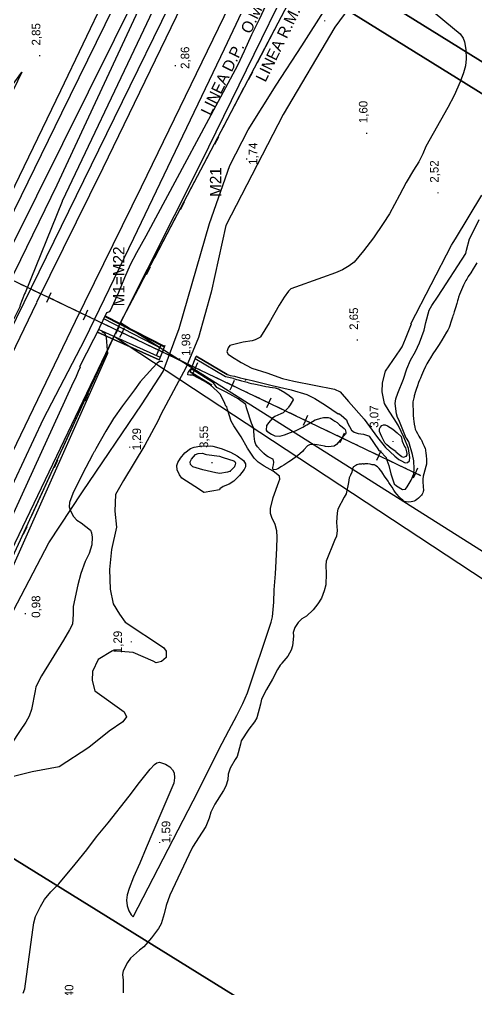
# Model space of a CAD drawing. Extents: x 730854 to 731444, y 4378581 to 4379608.
# Drawn here: x 731158.5 to 731238.6, y 4379206.4 to 4379376.2 of the extents above; entities that cross this region are included whole.
import ezdxf
from ezdxf.enums import TextEntityAlignment as Align

# ---------------------------------------------------------------- set-up
doc = ezdxf.new("R2010")
doc.units = 0
doc.linetypes.add('DASHED', pattern=[0])
doc.linetypes.add('HIDDEN', pattern=[0])
doc.layers.get('0').update_dxf_attribs({"linetype": 'CONTINUOUS'})
for name, color, linetype in [('1', 7, 'CONTINUOUS'), ('11', 7, 'CONTINUOUS'), ('14', 7, 'CONTINUOUS'), ('2', 7, 'CONTINUOUS'), ('22', 7, 'CONTINUOUS'), ('24', 7, 'CONTINUOUS'), ('25', 7, 'CONTINUOUS'), ('30', 7, 'CONTINUOUS'), ('39', 7, 'CONTINUOUS'), ('40', 7, 'CONTINUOUS'), ('44', 7, 'CONTINUOUS'), ('48', 7, 'CONTINUOUS'), ('56', 7, 'CONTINUOUS'), ('61', 7, 'CONTINUOUS'), ('8', 7, 'CONTINUOUS'), ('9', 7, 'CONTINUOUS'), ('PATTERN_CLASS', 7, 'CONTINUOUS')]:
    doc.layers.add(name, color=color, linetype=linetype)

msp = doc.modelspace()

# ---------------------------------------------------------------- linework, layer by layer
at = {"layer": '1', "color": 0, "linetype": 'CONTINUOUS'}
for p, q in [((731183.86, 4379318.86), (731173.49, 4379324.21)), ((731172.19, 4379321.47), (731182.96, 4379316.64)), ((731194.86, 4379314.05), (731189.48, 4379317.23)), ((731192.22, 4379312.17), (731188.38, 4379314.54))]:
    msp.add_line(p, q, dxfattribs=at)
at = {"layer": '11', "color": 0, "linetype": 'CONTINUOUS'}
msp.add_lwpolyline([(731076.2, 4379205.96), (731077.3, 4379210.78), (731078.26, 4379215.23), (731079.14, 4379219.38), (731080.08, 4379223.48), (731081.5, 4379228.33), (731083.84, 4379234.83), (731087.48, 4379243.67), (731092.61, 4379255.17), (731098.67, 4379268.23), (731104.93, 4379281.42), (731110.72, 4379293.44), (731115.54, 4379303.31), (731119.66, 4379311.53), (731123.49, 4379318.85), (731127.39, 4379325.48), (731131.7, 4379331.67), (731136.75, 4379338.21), (731142.64, 4379345.67), (731148.56, 4379353.19), (731153.77, 4379359.96), (731158.93, 4379366.96)], dxfattribs=at)
at = {"layer": '14', "color": 0, "linetype": 'CONTINUOUS'}
msp.add_line((731183.12, 4379400), (731165.68, 4379363.71), dxfattribs=at)
for points in [[(731197.22, 4379400), (731193.32, 4379391.86), (731173.1, 4379350.14), (731161.52, 4379326.63)], [(731205.53, 4379400), (731200.08, 4379388.61), (731179.84, 4379346.85), (731168.25, 4379323.32)], [(731158.93, 4379366.96), (731117.23, 4379280.61), (731085.81, 4379215.52), (731071.66, 4379185.94)], [(731165.68, 4379363.71), (731123.98, 4379277.35), (731092.5, 4379212.29), (731060.73, 4379146.06), (731028.61, 4379079.71), (731004.18, 4379029.44), (730980.14, 4378980.16), (730956.62, 4378931.48), (730940.35, 4378897.28)], [(731161.49, 4379326.58), (731130.56, 4379262.41), (731106.65, 4379212.84), (731085.35, 4379169.19), (731057.22, 4379110.87), (731022.79, 4379039.71), (730991.97, 4378976.23), (730961.91, 4378912.55)], [(731168.25, 4379323.32), (731137.32, 4379259.15), (731113.4, 4379209.57), (731092.1, 4379165.92), (731063.97, 4379107.61), (731029.54, 4379036.44), (730998.73, 4378973), (730968.69, 4378909.35)]]:
    msp.add_lwpolyline(points, dxfattribs=at)
at = {"layer": '2', "color": 0, "linetype": 'CONTINUOUS'}
for p, q in [((731171.95, 4379320.96), (731173.82, 4379324.9)), ((731183.98, 4379319.15), (731182.96, 4379316.64)), ((731188.38, 4379314.54), (731189.48, 4379317.23))]:
    msp.add_line(p, q, dxfattribs=at)
at = {"layer": '22', "color": 0, "linetype": 'CONTINUOUS'}
for points in [[(731196.01, 4379313.36), (731196.51, 4379313.19), (731196.8, 4379313.09), (731197.39, 4379312.93), (731197.91, 4379312.81), (731198.38, 4379312.69), (731198.71, 4379312.6), (731199.16, 4379312.48), (731199.58, 4379312.4), (731200.14, 4379312.28), (731201.63, 4379311.94), (731202.13, 4379311.86), (731202.33, 4379311.84), (731203.31, 4379311.69), (731203.8, 4379311.54), (731203.88, 4379311.51), (731205, 4379310.87), (731205.42, 4379310.59), (731205.51, 4379310.52), (731206.3, 4379309.88), (731206.46, 4379309.59), (731205.93, 4379308.71), (731205.63, 4379308.31), (731205.55, 4379308.23), (731204.7, 4379307.36), (731204.27, 4379307.14), (731203.26, 4379306.69), (731202.83, 4379306.42), (731202.81, 4379306.4), (731202.11, 4379305.59), (731201.82, 4379305.16), (731201.78, 4379305.1), (731201.69, 4379304.31), (731201.82, 4379304.13), (731202.65, 4379303.6), (731203.11, 4379303.38), (731203.24, 4379303.33), (731204.03, 4379303.23), (731204.52, 4379303.37), (731204.9, 4379303.51), (731205.97, 4379303.92), (731206.45, 4379304.07), (731206.85, 4379304.21), (731208.13, 4379304.85), (731208.58, 4379305.11), (731208.82, 4379305.26), (731209.83, 4379305.84), (731210.27, 4379306.09), (731210.35, 4379306.13), (731211.27, 4379306.42), (731211.77, 4379306.51), (731211.99, 4379306.54), (731212.55, 4379306.54), (731212.96, 4379306.39), (731213.41, 4379306.13), (731213.77, 4379305.89), (731214.14, 4379305.62), (731214.52, 4379305.28), (731214.55, 4379305.25), (731215, 4379304.91), (731215.39, 4379304.59), (731215.44, 4379304.54), (731215.53, 4379304.4), (731215.66, 4379303.94), (731215.65, 4379303.78), (731215.62, 4379303.6), (731215.17, 4379303.12), (731214.84, 4379302.73), (731214.74, 4379302.61), (731214.04, 4379301.8), (731213.63, 4379301.51), (731213.62, 4379301.51), (731212.59, 4379301.39), (731212.09, 4379301.46), (731211.93, 4379301.51), (731210.67, 4379301.73), (731210.17, 4379301.8), (731210.12, 4379301.8), (731209.3, 4379301.76), (731208.98, 4379301.59), (731208.33, 4379300.89), (731208.06, 4379300.55), (731207.21, 4379299.83), (731206.81, 4379299.52), (731205.98, 4379298.92), (731205.69, 4379298.78), (731204.79, 4379298.17), (731204.42, 4379297.92), (731203.77, 4379297.54), (731203.46, 4379297.42), (731203.01, 4379297.38), (731202.88, 4379297.46), (731202.89, 4379297.78), (731202.98, 4379298.23), (731203.07, 4379298.73), (731202.92, 4379299.21), (731202.91, 4379299.21), (731202.07, 4379299.65), (731201.75, 4379299.83)], [(731201.75, 4379299.83), (731201.28, 4379300.23), (731200.93, 4379300.6), (731200.7, 4379300.82), (731200.19, 4379301.39), (731199.91, 4379301.81), (731199.72, 4379302.33), (731199.61, 4379303.27), (731199.57, 4379304.26), (731199.5, 4379304.79), (731199.34, 4379305.15), (731199.35, 4379305.19), (731199.21, 4379305.38), (731198.28, 4379308.21), (731198.18, 4379308.77), (731196.79, 4379309.81), (731196.39, 4379310.02), (731195.34, 4379310.61), (731194.59, 4379311), (731193.06, 4379311.76)]]:
    msp.add_lwpolyline(points, dxfattribs=at)
at = {"layer": '24', "color": 0, "linetype": 'CONTINUOUS'}
for points in [[(731238.6, 4379333.57), (731238.44, 4379333.31), (731238.26, 4379333.01), (731237.97, 4379332.55), (731237.53, 4379331.85), (731237.1, 4379331.17), (731236.84, 4379330.75), (731236.67, 4379330.48), (731236.5, 4379330.17), (731236.26, 4379329.67), (731235.91, 4379328.87), (731235.6, 4379328.07), (731235.42, 4379327.57), (731235.34, 4379327.27), (731235.25, 4379326.94), (731235.11, 4379326.46), (731234.88, 4379325.73), (731234.65, 4379325.01), (731234.5, 4379324.57), (731234.42, 4379324.31), (731234.35, 4379324.09), (731234.24, 4379323.73)], [(731234.24, 4379323.73), (731234.07, 4379323.19), (731233.89, 4379322.64), (731233.75, 4379322.27), (731233.65, 4379322.05), (731233.54, 4379321.83), (731233.32, 4379321.44), (731232.9, 4379320.73), (731232.47, 4379320.03), (731232.2, 4379319.59), (731232.01, 4379319.3), (731231.78, 4379318.94), (731231.42, 4379318.42), (731230.93, 4379317.67), (731230.47, 4379316.94), (731230.19, 4379316.51), (731230.04, 4379316.23), (731229.88, 4379315.92), (731229.63, 4379315.42), (731229.27, 4379314.66), (731228.92, 4379313.9), (731228.72, 4379313.42), (731228.58, 4379313.08), (731228.41, 4379312.64), (731228.2, 4379312.08), (731227.98, 4379311.44), (731227.8, 4379310.88), (731227.7, 4379310.51), (731227.65, 4379310.3), (731227.63, 4379310.19), (731227.61, 4379310.09), (731227.55, 4379309.94), (731227.49, 4379309.73), (731227.45, 4379309.5), (731227.43, 4379309.25), (731227.42, 4379308.98), (731227.43, 4379308.54), (731227.44, 4379307.86), (731227.46, 4379307.17), (731227.48, 4379306.73), (731227.5, 4379306.46), (731227.53, 4379306.21), (731227.58, 4379305.87), (731227.65, 4379305.35), (731227.74, 4379304.84), (731227.83, 4379304.48), (731227.98, 4379304.14), (731228.21, 4379303.71), (731228.46, 4379303.28), (731228.64, 4379302.98), (731228.76, 4379302.8), (731228.84, 4379302.67), (731228.96, 4379302.44), (731229.18, 4379301.98), (731229.41, 4379301.48), (731229.54, 4379301.11), (731229.6, 4379300.87), (731229.64, 4379300.67), (731229.69, 4379300.34), (731229.75, 4379299.8), (731229.8, 4379299.23), (731229.82, 4379298.85), (731229.8, 4379298.59), (731229.77, 4379298.33), (731229.68, 4379297.92), (731229.51, 4379297.28), (731229.34, 4379296.65), (731229.24, 4379296.23), (731229.2, 4379296.02), (731229.18, 4379295.89), (731229.18, 4379295.63), (731229.18, 4379295.12), (731229.2, 4379294.57), (731229.23, 4379294.19), (731229.26, 4379293.98), (731229.27, 4379293.87), (731229.26, 4379293.75), (731229.22, 4379293.55), (731229.14, 4379293.31), (731229.02, 4379293.09), (731228.9, 4379292.92), (731228.79, 4379292.79), (731228.64, 4379292.65), (731228.39, 4379292.42), (731228.11, 4379292.19), (731227.86, 4379292.01), (731227.64, 4379291.9), (731227.43, 4379291.81), (731227.13, 4379291.76), (731226.67, 4379291.73), (731226.22, 4379291.75), (731225.9, 4379291.84), (731225.73, 4379291.94), (731225.63, 4379292.03), (731225.43, 4379292.23), (731225.03, 4379292.66), (731224.6, 4379293.12), (731224.33, 4379293.44), (731224.1, 4379293.8), (731223.77, 4379294.31), (731223.43, 4379294.82)], [(731223.43, 4379294.82), (731223.21, 4379295.16), (731223.07, 4379295.38), (731222.94, 4379295.57), (731222.75, 4379295.85), (731222.46, 4379296.28), (731222.17, 4379296.71), (731221.96, 4379297.04), (731221.76, 4379297.3), (731221.5, 4379297.59), (731221.2, 4379297.88), (731220.94, 4379298.08), (731220.76, 4379298.19), (731220.67, 4379298.23), (731220.61, 4379298.21), (731220.5, 4379298.23), (731220.28, 4379298.26), (731219.92, 4379298.34), (731219.53, 4379298.4), (731219.22, 4379298.42), (731219.01, 4379298.4), (731218.86, 4379298.38), (731218.77, 4379298.38), (731218.71, 4379298.39), (731218.67, 4379298.39), (731218.64, 4379298.39), (731218.56, 4379298.39), (731218.4, 4379298.37), (731218.2, 4379298.36), (731217.99, 4379298.35), (731217.78, 4379298.31), (731217.58, 4379298.23), (731217.4, 4379298.15), (731217.28, 4379298.08), (731217.19, 4379298.01), (731217.1, 4379297.94), (731217.03, 4379297.88), (731216.98, 4379297.83), (731216.95, 4379297.79), (731216.92, 4379297.73), (731216.89, 4379297.67), (731216.84, 4379297.59), (731216.8, 4379297.48), (731216.78, 4379297.38), (731216.77, 4379297.23), (731216.72, 4379296.96), (731216.46, 4379296.42)], [(731216.46, 4379296.42), (731216.26, 4379295.94), (731216.16, 4379295.13), (731215.75, 4379293.16), (731215.4, 4379292.6), (731214.25, 4379290.5), (731214.14, 4379289.82), (731214.04, 4379288.12), (731214.15, 4379286.75), (731214.01, 4379285.76), (731213.68, 4379284.98), (731212.24, 4379281.39), (731212.16, 4379280.6), (731212.22, 4379279.21), (731212.15, 4379277.21), (731211.9, 4379276.17), (731211.4, 4379274.91), (731210.78, 4379273.89), (731209.93, 4379272.86), (731208.79, 4379271.77), (731207.96, 4379271.27), (731207.32, 4379270.63), (731206.76, 4379269.77), (731206.46, 4379268.91), (731206.48, 4379268.28), (731206.35, 4379266.58), (731206.07, 4379265.78), (731205.49, 4379264.73), (731204.82, 4379263.96), (731204.47, 4379263.51), (731204.5, 4379263.54), (731204.14, 4379263.19), (731203.68, 4379262.44), (731202.81, 4379260.71), (731201.75, 4379258.94), (731200.91, 4379257.23), (731200.73, 4379256.38), (731200.09, 4379253.96), (731199.68, 4379253.28), (731198.69, 4379251.96), (731197.34, 4379249.92), (731197.22, 4379249.33), (731196.64, 4379247.19), (731196.26, 4379246.66), (731195.42, 4379245.16), (731195.09, 4379244.13), (731194.99, 4379243.11), (731194.67, 4379241.98), (731194.23, 4379241.23), (731192.71, 4379238.87), (731192.03, 4379237.48), (731191.74, 4379236.42), (731191.15, 4379234.94), (731190.53, 4379233.94), (731188.8, 4379231.31), (731188.16, 4379230), (731184.85, 4379222.91), (731184.2, 4379221.11), (731183.88, 4379219.67), (731183.31, 4379217.89), (731182.84, 4379217.12), (731181.65, 4379215.48), (731180.31, 4379213.91), (731179.51, 4379213.3), (731177.93, 4379211.9), (731177.43, 4379211.16), (731176.66, 4379209.69), (731176.58, 4379209.06), (731176.66, 4379208.03), (731176.68, 4379205.82)]]:
    msp.add_lwpolyline(points, dxfattribs=at)
at = {"layer": '25', "color": 0, "linetype": 'HIDDEN'}
msp.add_lwpolyline([(731156.14, 4379329.29), (731157.7, 4379332.01), (731165.12, 4379347.26), (731178.96, 4379376.96), (731190.07, 4379400)], dxfattribs=at)
at = {"layer": '30', "color": 0, "linetype": 'CONTINUOUS'}
for p, q in [((731183.67, 4379318.4), (731173.26, 4379323.77)), ((731172.41, 4379321.92), (731183.15, 4379317.1))]:
    msp.add_line(p, q, dxfattribs=at)
for points in [[(731196.01, 4379313.36), (731194.61, 4379313.62), (731189.29, 4379316.76)], [(731193.06, 4379311.76), (731192.48, 4379312.6), (731188.57, 4379315.01)]]:
    msp.add_lwpolyline(points, dxfattribs=at)
at = {"layer": '39', "color": 0, "linetype": 'CONTINUOUS'}
for points in [[(731214.13, 4379399.91), (731190.27, 4379351.07), (731176.22, 4379323.14)], [(731176.22, 4379323.14), (731131.9, 4379230.79), (731088.21, 4379141.12), (731045.48, 4379050.86), (731035.92, 4379031.93)]]:
    msp.add_lwpolyline(points, dxfattribs=at)
at = {"layer": '40', "color": 0, "linetype": 'CONTINUOUS'}
for p, q in [((731200.18, 4379368.66), (731203.82, 4379375.59)), ((731198.71, 4379365.71), (731199.41, 4379367.04)), ((731194.19, 4379357.28), (731197.83, 4379364.21)), ((731192.73, 4379354.33), (731193.42, 4379355.66)), ((731188.2, 4379345.9), (731191.84, 4379352.83)), ((731186.74, 4379342.95), (731187.43, 4379344.28)), ((731182.21, 4379334.52), (731185.86, 4379341.45)), ((731180.75, 4379331.57), (731181.45, 4379332.9)), ((731176.22, 4379323.14), (731179.87, 4379330.07)), ((731175.38, 4379321.14), (731176.01, 4379322.5)), ((731171.31, 4379312.48), (731174.58, 4379319.59)), ((731170, 4379309.46), (731170.63, 4379310.82)), ((731165.93, 4379300.8), (731169.2, 4379307.91)), ((731164.62, 4379297.78), (731165.25, 4379299.14)), ((731160.55, 4379289.12), (731163.82, 4379296.23)), ((731159.24, 4379286.1), (731159.87, 4379287.46))]:
    msp.add_line(p, q, dxfattribs=at)
at = {"layer": '44', "color": 0, "linetype": 'CONTINUOUS'}
msp.add_line((731173.55, 4379324.34), (731183.92, 4379319.01), dxfattribs=at)
for points in [[(731154.13, 4379330.12), (731154.05, 4379330.25), (731154.05, 4379330.25), (731154.08, 4379330.23), (731154.43, 4379330.98), (731155.71, 4379333.44), (731157.07, 4379336.27), (731188.71, 4379400)], [(731192.36, 4379400), (731179.73, 4379373.21), (731166.02, 4379344.37), (731166.01, 4379344.35), (731159.49, 4379328.32), (731159.42, 4379328.19), (731158.56, 4379326.09)], [(731173.82, 4379324.9), (731174.34, 4379325.09), (731174.47, 4379325.22), (731175.94, 4379328.46), (731176.95, 4379331.05), (731177.97, 4379333.3), (731179.08, 4379335.41), (731180.72, 4379338.34), (731196.76, 4379368.21), (731197.95, 4379370.67), (731199.23, 4379373.56), (731200.59, 4379376.37), (731204.53, 4379384.89), (731205.17, 4379386.67), (731206.14, 4379388.96), (731207.58, 4379391.88), (731211.65, 4379400)], [(731230.96, 4379377.56), (731233.03, 4379375.9), (731235.68, 4379373.67), (731236.23, 4379372.92), (731236.45, 4379372.25), (731236.67, 4379370.92), (731236.76, 4379369.29), (731236.63, 4379368.06), (731236.3, 4379366.83), (731235.7, 4379365.28), (731234.64, 4379362.9), (731233.53, 4379360.76), (731232.22, 4379358.51), (731229.66, 4379353.92)], [(731229.66, 4379353.92), (731229.18, 4379352.67), (731228.45, 4379351.26), (731227.51, 4379349.83), (731226.21, 4379347.62), (731225.07, 4379345.41), (731223.32, 4379342.17), (731222.22, 4379340.46), (731220.5, 4379337.98), (731218.78, 4379335.71), (731217.11, 4379333.73), (731216.26, 4379333.05), (731215.07, 4379332.34), (731213.83, 4379331.83), (731211.57, 4379331.05), (731206.03, 4379329.02), (731205.63, 4379328.63), (731204.84, 4379327.59), (731203.98, 4379326.16), (731202.24, 4379323.11), (731200.7, 4379320.64), (731200.61, 4379320.52), (731199.78, 4379320.11), (731199.29, 4379319.96), (731197.67, 4379319.69), (731195.34, 4379319.14), (731195.05, 4379318.73), (731194.81, 4379318.01), (731195.09, 4379317.59), (731195.62, 4379317.19), (731197.33, 4379316.14), (731199.22, 4379315.15), (731201.82, 4379314.33), (731204.58, 4379313.37), (731206.54, 4379312.89), (731213.71, 4379311.48), (731214.69, 4379310.99), (731216.16, 4379309.33), (731218.86, 4379306.21), (731221.19, 4379303.03), (731222.61, 4379301.25), (731223.46, 4379300.52), (731224.26, 4379299.78), (731224.94, 4379299.17), (731225.31, 4379298.99), (731226.04, 4379298.56), (731226.47, 4379298.62), (731226.84, 4379298.93), (731226.9, 4379299.54), (731226.66, 4379301.07), (731225.86, 4379302.97), (731224.81, 4379305.17), (731224.14, 4379306.27), (731223.28, 4379307.62), (731222.42, 4379308.97), (731222.05, 4379310.99), (731222.11, 4379312.58), (731222.62, 4379314.63)], [(731222.62, 4379314.63), (731225.2, 4379318.37), (731225.52, 4379318.9), (731226.12, 4379320.26), (731227.16, 4379322.9), (731227.08, 4379322.94), (731234.16, 4379336.67), (731234.47, 4379337.16), (731234.85, 4379337.81), (731239.5, 4379345.44)], [(731194.86, 4379314.05), (731195.13, 4379313.96), (731195.44, 4379313.87), (731196.16, 4379313.74), (731197.17, 4379313.48), (731199.25, 4379313.01), (731202.78, 4379312.12), (731206.07, 4379311.39), (731208.85, 4379310.55), (731210.22, 4379309.84), (731212.1, 4379308.67), (731214.31, 4379307.19), (731214.45, 4379307.23), (731214.87, 4379306.94), (731215.79, 4379306.1), (731215.98, 4379305.6), (731216.67, 4379304.31), (731217.1, 4379303.98), (731217.81, 4379303.73), (731218.76, 4379303.63), (731219.62, 4379303.31), (731219.73, 4379303.23), (731221.39, 4379300.89), (731221.73, 4379300.6), (731222.75, 4379299.53), (731222.83, 4379299.03), (731223.19, 4379298.1), (731223.54, 4379296.67), (731224.15, 4379294.9), (731224.54, 4379294.57), (731225.59, 4379293.94), (731226.09, 4379294), (731226.41, 4379294.39), (731227.1, 4379295.54), (731227.56, 4379296.69), (731227.64, 4379297.51), (731227.59, 4379298.94), (731227.35, 4379300.06), (731226.72, 4379302.26), (731226.31, 4379302.88), (731226.24, 4379302.92), (731224.97, 4379306.09), (731224.7, 4379306.52), (731224.55, 4379307.17), (731224.32, 4379308.96), (731224.44, 4379309.8), (731224.79, 4379310.78), (731225.79, 4379313.21), (731226.36, 4379315.04), (731227.02, 4379316.53), (731227.89, 4379318.06), (731228.55, 4379319.58), (731229.37, 4379321.82), (731229.66, 4379323.17), (731230.27, 4379325.31), (731230.73, 4379326.13), (731231.82, 4379327.73), (731236.69, 4379335.23), (731236.8, 4379335.83), (731237.33, 4379337.8), (731237.79, 4379338.66), (731238.99, 4379341.17)], [(731158.56, 4379326.09), (731158.64, 4379326), (731158.39, 4379325.56), (731157.21, 4379323.21), (731154.36, 4379317.31), (731005.65, 4379012.9), (731005.73, 4379012.82), (731005.7, 4379012.31), (731005.43, 4379011.62), (731004.48, 4379009.59), (730963.69, 4378925.61)], [(731156.9, 4379279.33), (731174.01, 4379317.8), (731173.94, 4379318.31), (731173.78, 4379320.54), (731173.51, 4379321.16), (731173.11, 4379321.46), (731172.96, 4379321.67)], [(731169.08, 4379315.42), (731171.56, 4379320.24), (731171.95, 4379320.96)], [(731189.58, 4379317.26), (731189.58, 4379317.26), (731189.58, 4379317.26)], [(731169.08, 4379315.42), (731169.15, 4379315.3), (731168.9, 4379314.86), (731168.47, 4379313.69), (731167.65, 4379311.98), (731155.6, 4379285.67), (731154.51, 4379283.03), (731152.79, 4379279.05), (731151.24, 4379275.28), (731148.13, 4379268.09), (731144.97, 4379261.13), (731143.54, 4379257.8), (731142.01, 4379254.42), (731140.77, 4379251.96), (731133.41, 4379238.04), (731127.31, 4379226.96), (731125.53, 4379223.91), (731115.6, 4379206.13)], [(731183.6, 4379316.25), (731183.51, 4379316.3), (731183.01, 4379316.33), (731182.6, 4379316.03), (731181.84, 4379315.21), (731179.67, 4379312.77), (731178.66, 4379311.37), (731176.53, 4379308.55), (731175.01, 4379306.33), (731173.65, 4379304.12), (731171.86, 4379301.06), (731171.64, 4379300.59), (731171.55, 4379300.44), (731171.31, 4379300), (731169.57, 4379296.67), (731167.86, 4379293.25), (731167.27, 4379291.67), (731167.2, 4379290.87), (731167.39, 4379290.33), (731168, 4379289.17), (731168.57, 4379288.57), (731169.34, 4379288.07), (731170.96, 4379286.83), (731171.15, 4379286.36), (731171.23, 4379285.57), (731171.17, 4379284.23), (731170.7, 4379282.73), (731170.01, 4379281.34), (731169.25, 4379279.21), (731168.72, 4379277.23), (731167.89, 4379273.44), (731167.93, 4379272.12), (731167.79, 4379270.37), (731167.3, 4379269.36), (731166.24, 4379267.55), (731162.38, 4379261.31), (731161.36, 4379259.38), (731161.25, 4379258.69), (731160.64, 4379255.42), (731160.22, 4379254.25), (731159.63, 4379253.19), (731158.62, 4379251.76), (731157.07, 4379249.35)], [(731188.02, 4379314), (731188.08, 4379314.43), (731188.12, 4379314.54), (731188.23, 4379314.73), (731188.59, 4379315.11), (731188.66, 4379315.21)], [(731163.98, 4379223.5), (731165.39, 4379224.92), (731168.28, 4379228.37), (731170.29, 4379230.85), (731172.02, 4379233.12), (731174.06, 4379235.57), (731177.73, 4379240.26), (731179.51, 4379242.62), (731181.42, 4379244.96), (731182.16, 4379245.8), (731182.56, 4379246.11), (731183.06, 4379246.19), (731184.07, 4379245.83), (731184.85, 4379245.36), (731185.34, 4379244.87), (731185.61, 4379244.32), (731185.68, 4379243.46), (731185.52, 4379242.53), (731181.89, 4379233.94), (731180.69, 4379231.23), (731179.61, 4379228.55), (731178.51, 4379226.1), (731177.71, 4379224.07), (731177.37, 4379223), (731177.25, 4379222.04), (731177.35, 4379221.05), (731177.64, 4379220.17), (731178.07, 4379219.5), (731178.45, 4379219.16), (731189.83, 4379241.13), (731193.44, 4379248.41), (731195.16, 4379251.73), (731196.6, 4379254.39), (731197.64, 4379256.48), (731198.43, 4379258.34), (731202.57, 4379270.71), (731202.85, 4379271.61), (731203.04, 4379274.19), (731203.09, 4379276.38), (731203.35, 4379279.19), (731203.57, 4379283.65), (731203.63, 4379285.59), (731203.57, 4379286.66), (731203.28, 4379287.78), (731202.71, 4379289.01), (731202.49, 4379289.73), (731202.49, 4379290.61), (731202.97, 4379292.5), (731203.92, 4379295.26), (731204.11, 4379295.75), (731204.06, 4379296.26), (731202.95, 4379297.11), (731201.39, 4379297.98), (731200.32, 4379298.73), (731199.6, 4379299.42), (731198.43, 4379301.17), (731197.32, 4379303.12), (731196.03, 4379305.08), (731195.56, 4379305.9), (731194.95, 4379307.91), (731194.84, 4379308.4), (731194.84, 4379308.4), (731194.67, 4379308.51), (731194.49, 4379308.98), (731193.7, 4379310.57), (731193.16, 4379311.15), (731191.92, 4379312.21), (731190.84, 4379312.89), (731188.87, 4379313.94), (731188.36, 4379313.94), (731188.02, 4379314)], [(731224.45, 4379300.48), (731224.46, 4379300.5), (731224.05, 4379300.8), (731223.62, 4379301.09), (731222.82, 4379301.73), (731222.51, 4379302.09), (731222.19, 4379302.66), (731221.99, 4379303.12), (731221.99, 4379303.13), (731221.72, 4379303.69), (731221.59, 4379304.06), (731221.56, 4379304.56), (731221.7, 4379304.78), (731221.98, 4379305.15), (731222.28, 4379305.25), (731222.58, 4379305.23), (731222.96, 4379305.06), (731223.44, 4379304.75), (731223.87, 4379304.48), (731224.67, 4379303.82), (731225.33, 4379303.17), (731225.47, 4379302.69), (731225.56, 4379302.4), (731225.97, 4379301.46), (731226.12, 4379301.19), (731226.3, 4379300.53), (731226.36, 4379300.25), (731226.34, 4379299.98), (731226.16, 4379299.71), (731225.91, 4379299.59), (731225.76, 4379299.55), (731225.48, 4379299.64), (731225.26, 4379299.79), (731224.45, 4379300.48)], [(731190.83, 4379293.38), (731190.82, 4379293.39), (731190.42, 4379293.71), (731189.23, 4379294.42), (731186.96, 4379295.92), (731186.56, 4379296.46), (731186.14, 4379297.38), (731186.05, 4379298.12), (731186.22, 4379298.64), (731186.7, 4379299.42), (731187.49, 4379300.32), (731188.44, 4379301.1), (731189.09, 4379301.34), (731190.08, 4379301.48), (731191.9, 4379301.56), (731192.4, 4379301.48), (731193.84, 4379301.1), (731195.46, 4379300.48), (731196.64, 4379299.82), (731197.75, 4379298.98), (731198.12, 4379298.42), (731198.1, 4379297.91), (731197.85, 4379297.44), (731197.04, 4379296.37), (731196.04, 4379295.36), (731195.25, 4379294.88), (731194.17, 4379294.46), (731193.63, 4379294.01), (731193.56, 4379293.89), (731190.83, 4379293.38)], [(731195.44, 4379297.12), (731195.45, 4379297.11), (731194.97, 4379296.96), (731193.6, 4379296.73), (731192.91, 4379296.84), (731190.63, 4379297.35), (731188.9, 4379297.91), (731188.47, 4379298.29), (731188.4, 4379298.79), (731188.64, 4379299.23), (731189.32, 4379300.07), (731189.8, 4379300.23), (731190.55, 4379300.26), (731191.03, 4379300.09), (731191.27, 4379300.02), (731193.57, 4379299.77), (731194.04, 4379299.58), (731194.17, 4379299.54), (731196.03, 4379298.92), (731196.23, 4379298.83), (731196.37, 4379298.54), (731196.22, 4379298.06), (731196.2, 4379298), (731196.2, 4379297.91), (731196.19, 4379297.87), (731195.44, 4379297.12)], [(731159.14, 4379205.75), (731159.47, 4379206.54), (731160.87, 4379216.84), (731161.02, 4379218.11), (731161.33, 4379219.21), (731162.19, 4379220.96), (731162.9, 4379222.16), (731163.98, 4379223.5)]]:
    msp.add_lwpolyline(points, dxfattribs=at)
msp.add_point((731198.1, 4379313.11), dxfattribs=at)
at = {"layer": '56', "color": 0, "linetype": 'CONTINUOUS'}
for p, q in [((731159.97, 4379329.26), (731158.78, 4379329.82)), ((731162.07, 4379328.25), (731160.88, 4379328.82)), ((731163.63, 4379327.51), (731164.06, 4379328.41)), ((731164.51, 4379327.09), (731162.75, 4379327.93)), ((731163.63, 4379327.51), (731163.22, 4379326.66)), ((731166.4, 4379326.18), (731165.21, 4379326.75)), ((731168.49, 4379325.18), (731167.3, 4379325.75)), ((731170.93, 4379324.01), (731169.17, 4379324.86)), ((731170.05, 4379324.43), (731170.48, 4379325.34)), ((731170.05, 4379324.43), (731169.64, 4379323.58)), ((731172.82, 4379323.11), (731171.63, 4379323.68)), ((731174.92, 4379322.11), (731173.73, 4379322.68)), ((731177.35, 4379320.94), (731175.59, 4379321.78)), ((731176.47, 4379321.36), (731176.91, 4379322.27)), ((731176.47, 4379321.36), (731176.06, 4379320.51)), ((731179.24, 4379320.04), (731178.05, 4379320.61)), ((731181.34, 4379319.03), (731180.15, 4379319.6)), ((731183.77, 4379317.87), (731182.01, 4379318.71)), ((731182.89, 4379318.29), (731182.49, 4379317.44)), ((731182.89, 4379318.29), (731183.33, 4379319.2)), ((731185.66, 4379316.97), (731184.47, 4379317.53)), ((731187.76, 4379315.96), (731186.57, 4379316.53)), ((731190.2, 4379314.8), (731188.44, 4379315.64)), ((731189.32, 4379315.22), (731188.91, 4379314.36)), ((731189.32, 4379315.22), (731189.75, 4379316.12)), ((731192.08, 4379313.89), (731190.9, 4379314.46)), ((731194.18, 4379312.89), (731192.99, 4379313.46)), ((731195.74, 4379312.14), (731196.17, 4379313.05)), ((731196.62, 4379311.72), (731194.86, 4379312.56)), ((731195.74, 4379312.14), (731195.33, 4379311.29)), ((731198.51, 4379310.82), (731197.32, 4379311.39)), ((731200.61, 4379309.82), (731199.42, 4379310.38)), ((731202.16, 4379309.07), (731202.6, 4379309.98)), ((731203.04, 4379308.65), (731201.28, 4379309.49)), ((731202.16, 4379309.07), (731201.75, 4379308.22)), ((731204.93, 4379307.75), (731203.74, 4379308.32)), ((731207.03, 4379306.74), (731205.84, 4379307.31)), ((731209.46, 4379305.58), (731207.7, 4379306.42)), ((731208.58, 4379306), (731209.02, 4379306.91)), ((731208.58, 4379306), (731208.18, 4379305.15)), ((731211.35, 4379304.67), (731210.16, 4379305.24)), ((731213.45, 4379303.67), (731212.26, 4379304.24)), ((731215.89, 4379302.51), (731214.13, 4379303.35)), ((731215.01, 4379302.93), (731214.6, 4379302.07)), ((731215.01, 4379302.93), (731215.44, 4379303.83)), ((731217.77, 4379301.6), (731216.58, 4379302.17)), ((731219.87, 4379300.6), (731218.68, 4379301.17)), ((731222.31, 4379299.43), (731220.55, 4379300.27)), ((731221.43, 4379299.85), (731221.02, 4379299)), ((731221.43, 4379299.85), (731221.86, 4379300.76)), ((731224.2, 4379298.53), (731223.01, 4379299.1)), ((731226.29, 4379297.53), (731225.11, 4379298.09)), ((731227.85, 4379296.78), (731228.28, 4379297.69)), ((731228.73, 4379296.36), (731226.97, 4379297.2)), ((731227.85, 4379296.78), (731227.44, 4379295.93))]:
    msp.add_line(p, q, dxfattribs=at)
at = {"layer": '61', "color": 0, "linetype": 'CONTINUOUS'}
for p, q in [((731176.22, 4379323.14), (731250.56, 4379276.16)), ((731174.97, 4379320.83), (731250.53, 4379271.06))]:
    msp.add_line(p, q, dxfattribs=at)
at = {"layer": '8', "color": 0, "linetype": 'CONTINUOUS'}
for points in [[(731230.05, 4379400), (731224.17, 4379389.08), (731213.77, 4379374.85), (731204.69, 4379359.53), (731194.63, 4379340.15), (731192.09, 4379328.44), (731189.84, 4379320.53), (731187.71, 4379315.34), (731183.28, 4379307.02)], [(731183.28, 4379307.02), (731182.79, 4379305.98), (731180.46, 4379301.69), (731176.74, 4379295.5), (731175.32, 4379293.06), (731175.19, 4379290.14), (731175.48, 4379287.34), (731174.65, 4379283.44), (731174.26, 4379279.92), (731174.41, 4379276.48), (731174.91, 4379273.92), (731176.02, 4379272.08), (731177.01, 4379270.71), (731183.71, 4379266.25), (731184.19, 4379265.62), (731184.19, 4379264.52), (731183.4, 4379263.81), (731182.47, 4379263.57)], [(731182.47, 4379263.57), (731181.93, 4379263.88), (731178.4, 4379265.41), (731174.82, 4379265.66), (731172.29, 4379264.15), (731171.31, 4379262.09), (731171.23, 4379260.52), (731171.72, 4379258.71), (731176.87, 4379255)], [(731176.87, 4379255), (731177.27, 4379254.11), (731176.64, 4379253.24), (731174.22, 4379251.64), (731170.65, 4379248.76), (731165.45, 4379245.39), (731160.76, 4379244.53), (731156.05, 4379243.33), (731153.07, 4379241.79), (731150.97, 4379240.41), (731148.63, 4379237.98), (731146.53, 4379235.17), (731139.5, 4379225.37), (731131.36, 4379212.03), (731125.83, 4379202.64)]]:
    msp.add_lwpolyline(points, dxfattribs=at)
at = {"layer": '8', "color": 0, "linetype": 'DASHED'}
for points in [[(731179.98, 4379308.94), (731183.69, 4379314.58), (731186.46, 4379322.09), (731191.77, 4379340.46), (731195.37, 4379350.6), (731198.57, 4379356.87), (731203.47, 4379364.71), (731207.94, 4379371.58), (731212.14, 4379378.14), (731216.16, 4379384.63), (731218.1, 4379387.85), (731221.35, 4379393.03), (731223.05, 4379396.88), (731223.17, 4379397.54)], [(731068.27, 4379091.98), (731071.52, 4379101.44), (731075.98, 4379111.6), (731081.91, 4379122.96), (731086.49, 4379133.82), (731095.26, 4379152.15), (731103.2, 4379167.17), (731110.91, 4379182.44), (731118.35, 4379197.09), (731127.7, 4379213.42), (731134.85, 4379225.67), (731140.71, 4379235.92), (731146.37, 4379246.54), (731151.24, 4379257.19), (731153.64, 4379263.71), (731156.75, 4379271.42), (731163.63, 4379284.56), (731169.55, 4379293.54), (731179.98, 4379308.94)]]:
    msp.add_lwpolyline(points, dxfattribs=at)
at = {"layer": '9', "color": 0, "linetype": 'HIDDEN'}
for points in [[(731194.98, 4379400), (731188.88, 4379387.11), (731172.38, 4379353.29), (731159.3, 4379326.61)], [(731165.92, 4379359.84), (731181.13, 4379390.81), (731185.5, 4379400)], [(731169.95, 4379320.19), (731178.56, 4379337.92), (731194.43, 4379371.04), (731208.08, 4379400)], [(730950.73, 4378913.87), (730961.87, 4378937.08), (730970.87, 4378955), (730979.7, 4378972.94), (730988.45, 4378991.05), (730997.4, 4379010.21), (731006.5, 4379028.28), (731015.94, 4379048.46), (731025.15, 4379067.59), (731032.89, 4379083.94), (731041, 4379100.83), (731047.7, 4379114.56), (731056.48, 4379133.16), (731066.01, 4379152.92), (731076.12, 4379174.03), (731086.69, 4379194.38), (731097.27, 4379215.67), (731105.76, 4379234.62), (731114.97, 4379254.33), (731125.14, 4379274.67), (731137.51, 4379301.21), (731145.65, 4379317.46), (731155.3, 4379338.09), (731165.92, 4379359.84)], [(731159.3, 4379326.61), (731149.88, 4379307.53), (731137.83, 4379282.67), (731126.16, 4379258.63), (731115.43, 4379236.66), (731102.61, 4379210.66), (731090.54, 4379184.86), (731075.99, 4379155.6), (731065.69, 4379133.15), (731054.78, 4379110.29), (731042.97, 4379086.46), (731026.72, 4379051.6), (731016.66, 4379031.94), (731000.8, 4378999.11), (730985.4, 4378967.01), (730971.29, 4378937.61), (730959.37, 4378911.75)], [(730972.31, 4378910.48), (730984.74, 4378937.48), (730996.5, 4378962.29), (731008.83, 4378988.75), (731022.35, 4379016.27), (731031.14, 4379034.42), (731043.76, 4379059.78), (731056.04, 4379084.76), (731066.72, 4379107.96), (731078.5, 4379132.35), (731090.15, 4379155.89), (731103.15, 4379182.96), (731112.69, 4379202.13), (731120.68, 4379219.71), (731131.54, 4379240.98), (731144.01, 4379266.48), (731152.53, 4379284.59), (731162.71, 4379306.28), (731169.95, 4379320.19)]]:
    msp.add_lwpolyline(points, dxfattribs=at)
at = {"layer": 'PATTERN_CLASS', "color": 0, "linetype": 'CONTINUOUS'}
for p, q in [((731176.22, 4379323.14), (731216.67, 4379400)), ((731173.49, 4379324.21), (731183.86, 4379318.86)), ((731182.96, 4379316.64), (731172.19, 4379321.47)), ((731189.48, 4379317.23), (731194.86, 4379314.05)), ((731188.38, 4379314.54), (731192.22, 4379312.17))]:
    msp.add_line(p, q, dxfattribs=at)
for points in [[(730946.81, 4379398.75), (731058.86, 4379328.27), (731062.21, 4379325.79), (731063.21, 4379325.05), (731113.96, 4379351.27), (731228.73, 4379296.36)], [(731041.63, 4378919.38), (731063.85, 4378981.51), (731077.52, 4379010.52), (731041.26, 4379030.21), (731176.22, 4379323.14)]]:
    msp.add_lwpolyline(points, dxfattribs=at)

# ---------------------------------------------------------------- texts
at = {"layer": '39', "color": 0, "linetype": 'CONTINUOUS'}
msp.add_text('M21  ', height=2, rotation=90, dxfattribs=at).set_placement((731192.85, 4379348.47), align=Align.MIDDLE)
msp.add_text('M1=M22', height=2, rotation=90, dxfattribs=at).set_placement((731176.9, 4379325.97))
at = {"layer": '48', "color": 0, "linetype": 'CONTINUOUS'}
for s, p in [('.', (731212.08, 4379375.67)), (' 2,85', (731162.17, 4379371.07)), (' 2,86', (731188.25, 4379366.97)), ('.', (731162.17, 4379369.57)), ('.', (731185.9, 4379367.82)), (' 1,60', (731219.46, 4379357.48)), ('.', (731219.46, 4379355.98)), (' 1,74', (731200.16, 4379350.17)), ('.', (731198.44, 4379351.48)), (' 2,52', (731231.91, 4379347.06)), ('.', (731231.91, 4379345.56)), (' 2,65', (731217.81, 4379321.3)), (' 1,98', (731188.41, 4379316.76)), ('.', (731217.81, 4379319.8)), ('.', (731186.69, 4379316.51)), (' 3,07', (731221.36, 4379304.17)), (' 1,29', (731179.79, 4379300.22)), (' 3,55', (731191.55, 4379300.63)), ('.', (731177.91, 4379301.06)), ('.', (731224.06, 4379302.06)), ('.', (731192.33, 4379298.34)), (' 0,98', (731162.15, 4379270.91)), ('.', (731159.64, 4379271.91)), (' 1,29', (731176.47, 4379264.73)), ('.', (731178.2, 4379266.98)), (' 1,59', (731184.92, 4379231.48)), ('.', (731183.2, 4379231.85)), (' 0,40', (731167.95, 4379202.83))]:
    msp.add_text(s, height=1.5, rotation=90, dxfattribs=at).set_placement(p)
at = {"layer": '61', "color": 0, "linetype": 'CONTINUOUS'}
msp.add_text('LINEA D.P.   O.M. 15-6-93', height=2, rotation=63.9613, dxfattribs=at).set_placement((731191.96, 4379359.23))
msp.add_text('LINEA R.M.', height=2, rotation=63.9613, dxfattribs=at).set_placement((731199.79, 4379365.96), align=Align.TOP_LEFT)

# ---------------------------------------------------------------- meshes
at = {"color": 0, "linetype": 'CONTINUOUS'}
mesh = msp.add_polyface(dxfattribs=at)
corners = [(730854.5, 4378581), (730854.5, 4378581), (730854.5, 4378771.96), (731162.5, 4378581), (730854.5, 4378946.49), (731444, 4378581), (730854.5, 4379607.5), (731444, 4379242.01), (731444, 4379607.5)]
mesh.append_faces([[corners[k] for k in face] for face in [(0, 1, 3, 2), (2, 3, 5, 4), (4, 5, 7, 6), (6, 7, 8, 8)]], dxfattribs={"vtx0": -1, "vtx2": -1, "color": 0})
mesh = msp.add_polyface(dxfattribs=at)
corners = [(730864.5, 4378591), (730864.5, 4378591), (730864.5, 4378775.76), (731162.5, 4378591), (730864.5, 4378944.09), (731434, 4378591), (730864.5, 4379411), (731434, 4379057.91), (731162.5, 4379411), (731434, 4379242.67), (731434, 4379411)]
mesh.append_faces([[corners[k] for k in face] for face in [(0, 1, 3, 2), (2, 3, 5, 4), (4, 5, 7, 6), (6, 7, 9, 8), (8, 9, 10, 10)]], dxfattribs={"vtx0": -1, "vtx2": -1, "color": 0})

doc.saveas('drawing.dxf')
